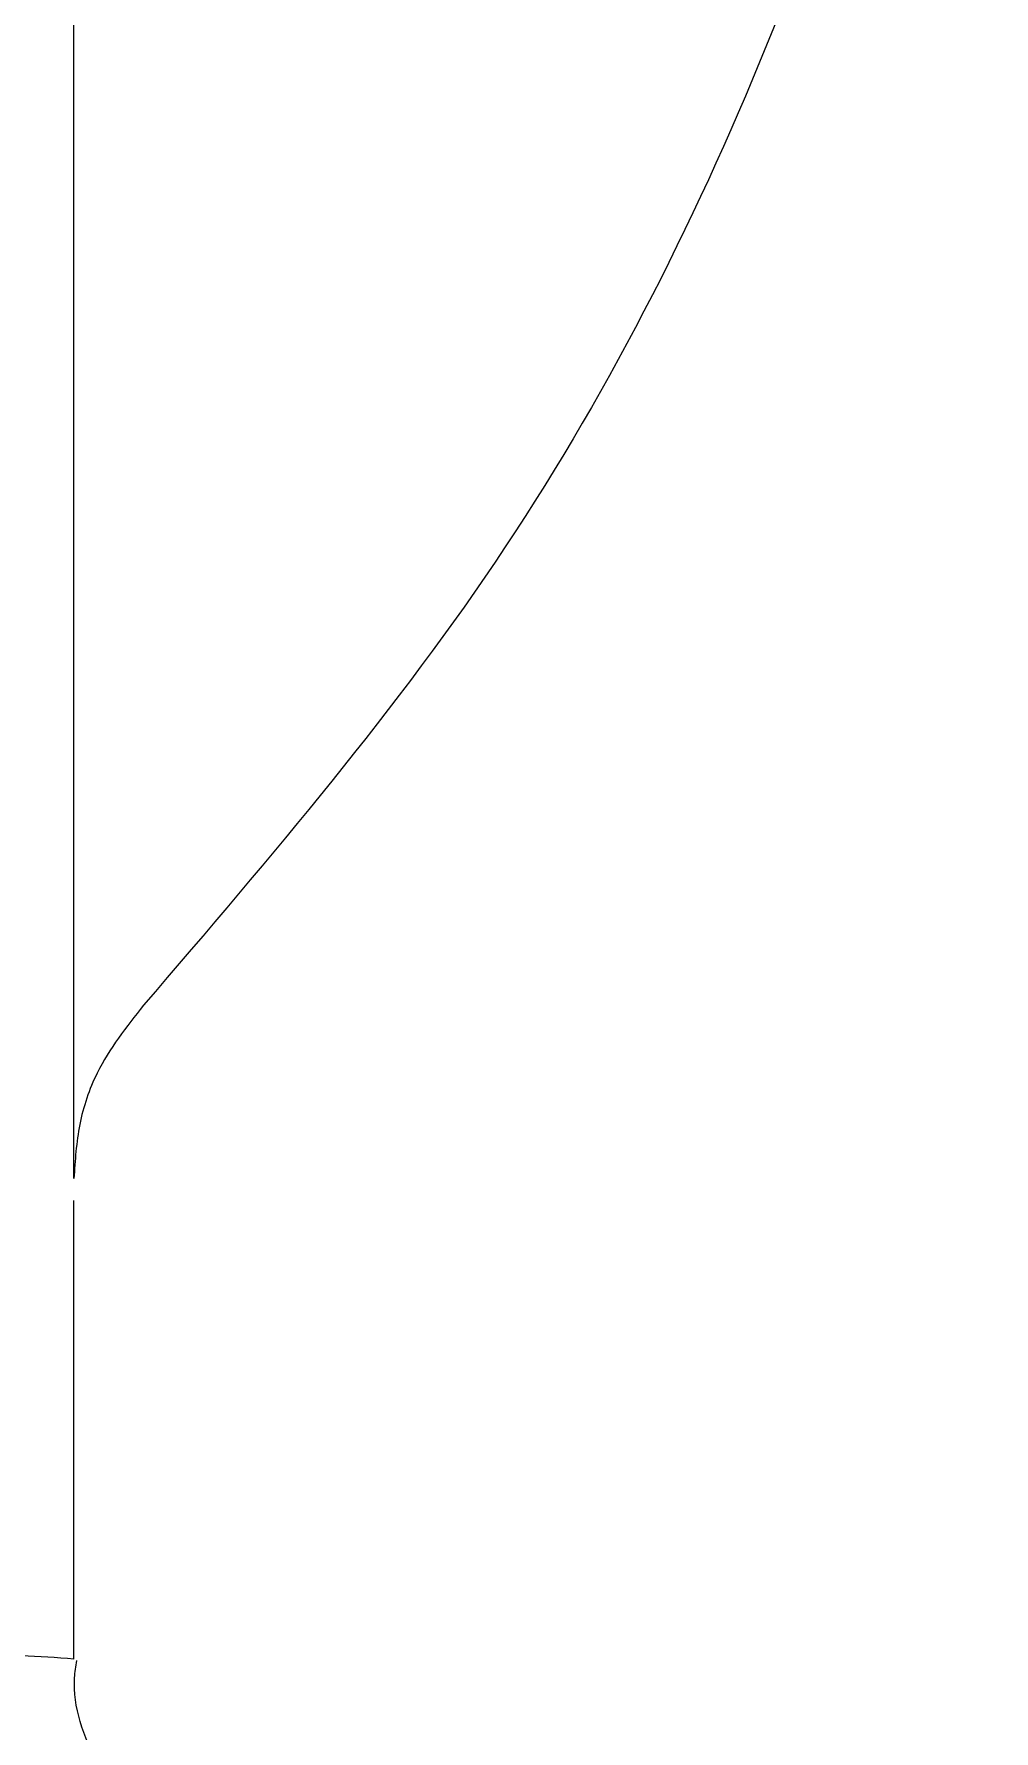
# Model space of a CAD drawing. Header units: millimetres. Extents: x 2180 to 4616, y 795 to 2518.
# Drawn here: x 3064.84 to 3072.52, y 1013.05 to 1026.62 of the extents above; entities that cross this region are included whole.
import ezdxf

# ---------------------------------------------------------------- set-up
doc = ezdxf.new("R2010")
doc.units = ezdxf.units.MM

msp = doc.modelspace()

# ---------------------------------------------------------------- linework, layer by layer
at = {"color": 7, "linetype": 'Continuous', "lineweight": 25}
for p, q in [((3065.157, 1017.468), (3065.157, 1046.774)), ((3065.157, 1013.624), (3065.157, 1017.293))]:
    msp.add_line(p, q, dxfattribs=at)
msp.add_arc((3064.561, 1007.589), 6.064, 84.3642, 92.3073, dxfattribs=at)
msp.add_open_spline([(3072.517, 1035.795), (3072.431, 1034.236), (3072.26, 1031.116), (3070.873, 1026.619), (3068.764, 1022.411), (3066.73, 1020.04), (3065.713, 1018.854)], degree=3, dxfattribs=at)
for points, knots in [([(3065.713, 1018.854), (3065.577, 1018.681), (3065.35, 1018.393), (3065.184, 1017.903), (3065.166, 1017.613), (3065.157, 1017.468)], [0, 0, 0, 0, 0.429758, 0.714796, 1, 1, 1, 1]), ([(3065.725, 1012.232), (3065.718, 1012.238), (3065.545, 1012.374), (3065.321, 1012.798), (3065.128, 1013.284), (3065.172, 1013.567), (3065.179, 1013.613)], [0, 0, 0, 0, 0.017313, 0.441285, 0.909661, 1, 1, 1, 1])]:
    msp.add_open_spline(points, degree=3, knots=knots, dxfattribs=at)

doc.saveas('drawing.dxf')
